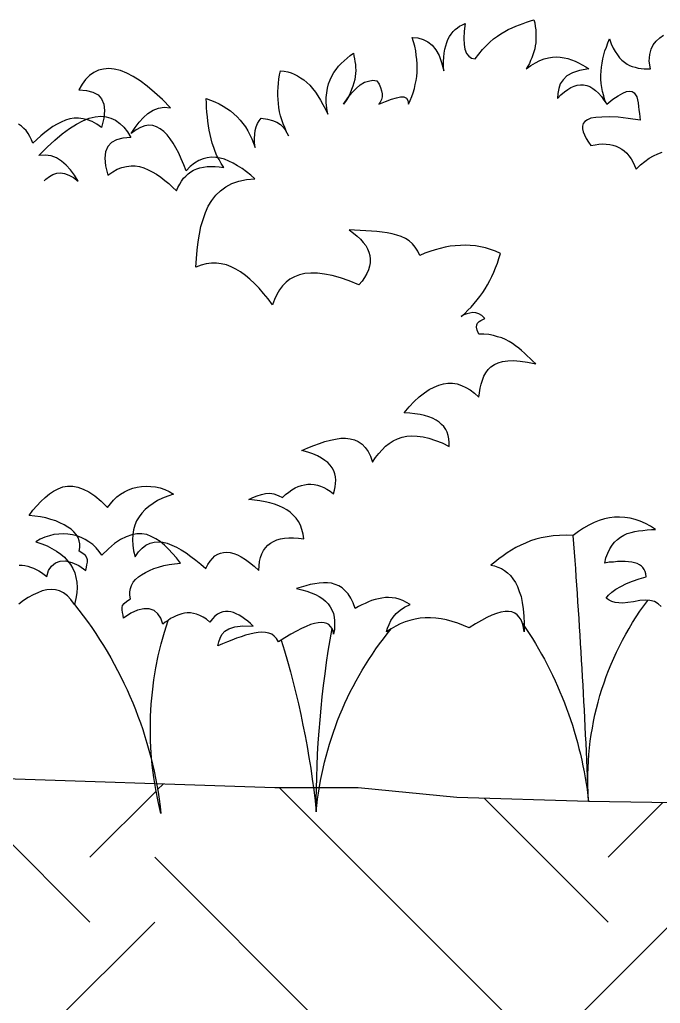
# Model space of a CAD drawing. Extents: x -24232 to 27340, y -23039 to 23489.
# Drawn here: x -17966 to -17617, y -22369 to -21832 of the extents above; entities that cross this region are included whole.
import ezdxf

# ---------------------------------------------------------------- set-up
doc = ezdxf.new("R2010")
doc.units = 0
doc.header["$LTSCALE"] = 10
doc.layers.add('0-HATCH', color=8, linetype='CONTINUOUS')
doc.layers.add('3', color=3, linetype='CONTINUOUS')

msp = doc.modelspace()

# ---------------------------------------------------------------- hatches: boundary and pattern name
at = {"layer": '0-HATCH'}
h = msp.add_hatch(dxfattribs=at)
h.set_pattern_fill('EARTH', color=256, scale=800, angle=45, style=0)
h.set_pattern_definition([(45, (5830.53, -1359.33), (3e-14, 282.8427), [200, -200]), (45, (5777.5, -1306.3), (3e-14, 282.8427), [200, -200]), (45, (5724.46, -1253.27), (3e-14, 282.8427), [200, -200]), (135, (5724.46, -1217.91), (-282.8427, 3e-14), [200, -200]), (135, (5777.5, -1164.88), (-282.8427, 3e-14), [200, -200]), (135, (5830.53, -1111.85), (-282.8427, 3e-14), [200, -200])])
h.paths.add_polyline_path([(-13068.16, -22639.61), (-13387.39, -22639.61), (-13387.39, -22239.61), (-13637.39, -22239.61), (-14387.39, -22239.61), (-14387.39, -22639.61), (-14830.76, -22639.61), (-14980.76, -22489.61), (-15794.02, -22489.61), (-15944.02, -22639.61), (-16019.56, -22639.61), (-16019.56, -22879.36), (-15938.93, -22879.36), (-15761.7, -22870.5), (-15584.46, -22852.79), (-14999.59, -22835.07), (-14840.08, -22835.07), (-14724.88, -22826.21), (-14485.61, -22835.07), (-13785.53, -22897.07), (-13555.13, -22905.93), (-13351.31, -22932.5), (-13068.16, -22932.5)])
h.paths.add_polyline_path([(-16019.56, -22639.61), (-16387.39, -22639.61), (-16387.39, -22239.61), (-16637.39, -22239.61), (-16689.11, -22239.61), (-16724, -22239.61), (-16772.32, -22240.78), (-16885.05, -22243.46), (-16911.89, -22246.15), (-16981.63, -22255.59, 0.004794), (-16982.63, -22264.65, 0.012207), (-16983.67, -22255.73), (-17000.47, -22256.88), (-17094.42, -22256.88), (-17131.01, -22256.88, 0.002551), (-17131.25, -22259.04, -0.000139), (-17131.17, -22256.88), (-17182.99, -22256.88), (-17266.2, -22262.24), (-17448.73, -22262.24), (-17655.92, -22259.04), (-17727.88, -22256.88), (-17781.56, -22251.51), (-17802.87, -22251.51, 0.018007), (-17804.55, -22264.65, 0.006955), (-17806.06, -22251.51), (-17827.19, -22251.51), (-17891.65, -22249.4, -0.018631), (-17889.28, -22265.65, -0.022253), (-17892.67, -22249.37), (-17990.93, -22246.15), (-18146.61, -22243.46), (-18184, -22232.99), (-18355.97, -22243.46), (-18471.39, -22243.46), (-18640.49, -22243.46), (-18726.38, -22246.15), (-18857.3, -22238.6), (-18927.7, -22243.46), (-18994.8, -22243.46), (-19032.38, -22251.51), (-19104.85, -22262.24), (-18393.63, -22533.93), (-18180.95, -22666.79), (-18092.33, -22693.36), (-17959.4, -22790.79), (-17853.06, -22835.07), (-17507.46, -22888.21), (-17436.56, -22888.21), (-17303.64, -22897.07), (-17011.2, -22897.07), (-16825.1, -22897.07), (-16444.05, -22852.79), (-16151.61, -22879.36), (-16071.86, -22879.36), (-16019.56, -22879.36)])

# ---------------------------------------------------------------- linework, layer by layer
at = {"layer": '3', "color": 11}
for points in [[(-17953.04, -21920.03), (-17952.14, -21919.13), (-17950.2, -21917.74), (-17948.26, -21916.63), (-17946.19, -21915.94), (-17944.11, -21915.8), (-17941.89, -21916.08), (-17939.54, -21916.91), (-17937.05, -21918.3), (-17934.42, -21920.23), (-17934.42, -21920.23), (-17936.5, -21917.05), (-17938.71, -21914.14), (-17941.06, -21911.51), (-17943.56, -21909.3), (-17946.32, -21907.5), (-17949.23, -21906.39), (-17952.41, -21905.98), (-17955.87, -21906.25), (-17955.87, -21906.25), (-17951.45, -21901.69), (-17947.15, -21897.81), (-17943.14, -21894.35), (-17939.27, -21891.44), (-17935.39, -21889.09), (-17931.93, -21887.29), (-17928.47, -21885.91), (-17925.15, -21885.08), (-17922.1, -21884.8), (-17919.2, -21885.08), (-17916.57, -21885.77), (-17914.07, -21886.88), (-17911.72, -21888.68), (-17909.51, -21890.75), (-17907.57, -21893.38), (-17905.77, -21896.43), (-17905.77, -21896.43), (-17910.06, -21896.84), (-17913.52, -21897.67), (-17916.29, -21899.19), (-17918.23, -21901.27), (-17919.47, -21904.18), (-17919.89, -21907.64), (-17919.47, -21911.93), (-17918.23, -21917.05), (-17918.23, -21917.05), (-17915.6, -21915.25), (-17913.11, -21913.73), (-17910.61, -21912.76), (-17908.12, -21912.21), (-17905.63, -21911.93), (-17903.28, -21911.93), (-17900.93, -21912.34), (-17898.57, -21913.04), (-17896.22, -21914), (-17894.01, -21915.11), (-17891.65, -21916.5), (-17889.44, -21918.02), (-17887.22, -21919.82), (-17885.01, -21921.62), (-17882.93, -21923.55), (-17880.72, -21925.63), (-17880.72, -21925.63), (-17880.03, -21923.69), (-17879.06, -21921.89), (-17878.09, -21920.23), (-17876.98, -21918.71), (-17875.74, -21917.46), (-17874.49, -21916.22), (-17872.97, -21915.25), (-17871.44, -21914.28), (-17869.78, -21913.59), (-17867.98, -21913.04), (-17866.05, -21912.62), (-17864.11, -21912.34), (-17861.89, -21912.21), (-17859.68, -21912.21), (-17857.47, -21912.48), (-17854.97, -21912.76), (-17854.97, -21912.76), (-17856.36, -21910.68), (-17857.6, -21908.47), (-17858.71, -21906.39), (-17859.68, -21904.04), (-17860.51, -21901.82), (-17861.34, -21899.47), (-17861.89, -21897.12), (-17862.45, -21894.77), (-17863, -21892.41), (-17863.42, -21890.06), (-17863.69, -21887.57), (-17863.97, -21885.08), (-17864.25, -21882.59), (-17864.39, -21880.09), (-17864.52, -21877.6), (-17864.66, -21875.11), (-17864.66, -21875.11), (-17862.17, -21875.94), (-17859.82, -21876.91), (-17857.47, -21878.02), (-17855.39, -21879.26), (-17853.31, -21880.51), (-17851.38, -21881.89), (-17849.44, -21883.42), (-17847.78, -21885.08), (-17846.12, -21886.88), (-17844.59, -21888.68), (-17843.21, -21890.61), (-17841.96, -21892.69), (-17840.86, -21894.9), (-17839.75, -21897.12), (-17838.78, -21899.47), (-17837.95, -21901.96), (-17837.95, -21901.96), (-17838.23, -21899.33), (-17838.23, -21896.98), (-17838.09, -21894.63), (-17837.81, -21892.55), (-17837.26, -21890.61), (-17836.57, -21888.81), (-17835.73, -21887.29), (-17834.63, -21885.77), (-17834.63, -21885.77), (-17831.17, -21886.32), (-17828.4, -21887.15), (-17826.05, -21888.12), (-17824.11, -21889.37), (-17822.59, -21890.75), (-17821.48, -21892.27), (-17820.51, -21893.8), (-17819.68, -21895.46), (-17819.68, -21895.46), (-17820.79, -21893.24), (-17821.76, -21891.03), (-17822.59, -21888.95), (-17823.28, -21886.74), (-17823.97, -21884.52), (-17824.52, -21882.31), (-17824.94, -21880.09), (-17825.22, -21877.88), (-17825.35, -21875.66), (-17825.49, -21873.45), (-17825.49, -21871.24), (-17825.35, -21869.02), (-17825.22, -21866.81), (-17824.94, -21864.59), (-17824.52, -21862.24), (-17823.97, -21860.02), (-17823.97, -21860.02), (-17822.03, -21860.16), (-17820.09, -21860.58), (-17818.3, -21861.13), (-17816.5, -21861.82), (-17814.7, -21862.65), (-17813.04, -21863.76), (-17811.37, -21865.01), (-17809.71, -21866.39), (-17808.05, -21867.91), (-17806.53, -21869.71), (-17805.01, -21871.65), (-17803.62, -21873.73), (-17802.24, -21875.94), (-17800.86, -21878.43), (-17799.47, -21880.92), (-17798.23, -21883.69), (-17798.23, -21883.69), (-17798.78, -21880.37), (-17799.06, -21877.33), (-17799.06, -21874.56), (-17798.78, -21871.93), (-17798.36, -21869.44), (-17797.81, -21867.08), (-17796.98, -21864.87), (-17796.01, -21862.93), (-17794.9, -21860.99), (-17793.66, -21859.19), (-17792.41, -21857.53), (-17790.89, -21856.01), (-17789.37, -21854.49), (-17787.71, -21853.1), (-17786.05, -21851.72), (-17784.25, -21850.34), (-17784.25, -21850.34), (-17783.97, -21851.86), (-17783.69, -21853.38), (-17783.42, -21854.9), (-17783.14, -21856.56), (-17783.14, -21858.09), (-17783, -21859.75), (-17783.14, -21861.41), (-17783.28, -21863.07), (-17783.55, -21864.73), (-17783.97, -21866.53), (-17784.52, -21868.33), (-17785.22, -21870.27), (-17786.05, -21872.2), (-17787.01, -21874.14), (-17788.26, -21876.22), (-17789.64, -21878.29), (-17789.64, -21878.29), (-17787.29, -21874.83), (-17785.08, -21871.93), (-17782.72, -21869.57), (-17780.51, -21867.64), (-17778.16, -21866.25), (-17775.94, -21865.56), (-17773.59, -21865.15), (-17771.37, -21865.42), (-17771.37, -21865.42), (-17770.27, -21867.36), (-17769.44, -21869.16), (-17768.88, -21870.96), (-17768.61, -21872.62), (-17768.61, -21874.14), (-17768.88, -21875.66), (-17769.58, -21877.05), (-17770.41, -21878.29), (-17770.41, -21878.29), (-17766.67, -21876.77), (-17763.49, -21875.53), (-17760.72, -21874.7), (-17758.5, -21874.28), (-17756.7, -21874.28), (-17755.32, -21874.97), (-17754.49, -21876.22), (-17754.21, -21878.29), (-17754.21, -21878.29), (-17753.24, -21876.22), (-17752.41, -21874), (-17751.58, -21871.93), (-17750.89, -21869.71), (-17750.47, -21867.5), (-17750.06, -21865.28), (-17749.64, -21863.07), (-17749.51, -21860.72), (-17749.37, -21858.5), (-17749.51, -21856.15), (-17749.64, -21853.8), (-17749.92, -21851.44), (-17750.2, -21849.09), (-17750.75, -21846.6), (-17751.44, -21844.25), (-17752.14, -21841.75), (-17752.14, -21841.75), (-17749.09, -21842.03), (-17746.18, -21842.86), (-17743.55, -21844.11), (-17741.2, -21846.05), (-17739.26, -21848.54), (-17737.46, -21851.58), (-17736.08, -21855.46), (-17734.97, -21860.02), (-17734.97, -21860.02), (-17735.11, -21857.39), (-17735.11, -21854.9), (-17734.97, -21852.55), (-17734.7, -21850.34), (-17734.28, -21848.26), (-17733.87, -21846.32), (-17733.31, -21844.52), (-17732.62, -21842.86), (-17731.79, -21841.34), (-17730.96, -21839.96), (-17729.85, -21838.57), (-17728.74, -21837.46), (-17727.5, -21836.5), (-17726.25, -21835.53), (-17724.73, -21834.83), (-17723.21, -21834.14), (-17723.21, -21834.14), (-17723.76, -21838.43), (-17723.9, -21842.31), (-17723.76, -21845.63), (-17723.35, -21848.26), (-17722.52, -21850.47), (-17721.27, -21852), (-17719.75, -21853.1), (-17717.81, -21853.52), (-17717.81, -21853.52), (-17715.73, -21850.89), (-17713.8, -21848.4), (-17711.72, -21846.32), (-17709.78, -21844.38), (-17707.71, -21842.59), (-17705.63, -21841.06), (-17703.69, -21839.82), (-17701.62, -21838.57), (-17699.68, -21837.46), (-17697.6, -21836.5), (-17695.66, -21835.66), (-17693.59, -21834.83), (-17691.65, -21834.14), (-17689.71, -21833.45), (-17687.64, -21832.76), (-17685.7, -21832.07), (-17685.7, -21832.07), (-17685.28, -21833.87), (-17685.01, -21835.8), (-17684.73, -21837.6), (-17684.59, -21839.4), (-17684.59, -21841.2), (-17684.59, -21842.86), (-17684.73, -21844.66), (-17685.01, -21846.32), (-17685.28, -21847.98), (-17685.7, -21849.64), (-17686.25, -21851.3), (-17686.81, -21852.83), (-17687.5, -21854.35), (-17688.19, -21856.01), (-17689.02, -21857.39), (-17689.99, -21858.92), (-17689.99, -21858.92), (-17687.36, -21857.12), (-17684.87, -21855.6), (-17682.52, -21854.35), (-17680.16, -21853.52), (-17677.81, -21852.97), (-17675.6, -21852.55), (-17673.38, -21852.41), (-17671.3, -21852.55), (-17669.23, -21852.83), (-17667.15, -21853.24), (-17665.21, -21853.93), (-17663.14, -21854.77), (-17661.34, -21855.6), (-17659.4, -21856.7), (-17657.46, -21857.81), (-17655.66, -21858.92), (-17655.66, -21858.92), (-17660.79, -21859.75), (-17664.66, -21861.13), (-17667.71, -21862.79), (-17669.78, -21864.87), (-17671.3, -21867.08), (-17672.13, -21869.71), (-17672.69, -21872.34), (-17672.83, -21875.11), (-17672.83, -21875.11), (-17671.03, -21873.17), (-17669.09, -21871.51), (-17667.29, -21870.13), (-17665.49, -21869.16), (-17663.69, -21868.33), (-17662.03, -21867.78), (-17660.23, -21867.64), (-17658.57, -21867.64), (-17656.91, -21868.05), (-17655.25, -21868.61), (-17653.59, -21869.57), (-17652.07, -21870.68), (-17650.54, -21872.2), (-17648.88, -21874), (-17647.5, -21875.94), (-17645.98, -21878.29), (-17645.98, -21878.29), (-17642.65, -21875.53), (-17639.75, -21873.59), (-17637.26, -21872.2), (-17635.18, -21871.37), (-17633.52, -21871.1), (-17632.13, -21871.37), (-17631.03, -21871.93), (-17630.2, -21873.04), (-17629.5, -21874.28), (-17629.09, -21875.8), (-17628.81, -21877.46), (-17628.54, -21879.4), (-17628.4, -21881.34), (-17628.12, -21883.28), (-17627.98, -21885.08), (-17627.71, -21886.88), (-17627.71, -21886.88), (-17634.21, -21886.05), (-17639.75, -21885.35), (-17644.59, -21885.08), (-17648.61, -21885.22), (-17651.93, -21885.49), (-17654.56, -21885.91), (-17656.49, -21886.74), (-17657.88, -21887.71), (-17658.85, -21888.81), (-17659.26, -21890.2), (-17659.26, -21891.72), (-17658.85, -21893.38), (-17658.16, -21895.04), (-17657.19, -21896.98), (-17655.94, -21898.92), (-17654.56, -21900.86), (-17654.56, -21900.86), (-17652.34, -21900.44), (-17650.27, -21900.03), (-17648.19, -21899.89), (-17646.25, -21900.03), (-17644.31, -21900.16), (-17642.65, -21900.58), (-17640.85, -21901.13), (-17639.33, -21901.82), (-17637.81, -21902.79), (-17636.43, -21903.76), (-17635.04, -21905.01), (-17633.93, -21906.39), (-17632.69, -21908.05), (-17631.72, -21909.71), (-17630.75, -21911.65), (-17629.92, -21913.73), (-17629.92, -21913.73), (-17627.57, -21911.37), (-17625.21, -21909.44), (-17622.86, -21907.78), (-17620.51, -21906.39), (-17618.16, -21905.28), (-17615.8, -21904.45)], [(-17645.98, -21878.29), (-17645.98, -21878.29), (-17646.94, -21875.94), (-17647.64, -21873.73), (-17648.19, -21871.37), (-17648.61, -21869.16), (-17649.02, -21866.95), (-17649.16, -21864.59), (-17649.16, -21862.38), (-17649.02, -21860.16), (-17648.88, -21857.95), (-17648.47, -21855.73), (-17648.05, -21853.52), (-17647.5, -21851.3), (-17646.94, -21849.09), (-17646.11, -21847.01), (-17645.28, -21844.8), (-17644.45, -21842.59), (-17644.45, -21842.59), (-17643.48, -21845.21), (-17642.52, -21847.57), (-17641.41, -21849.51), (-17640.16, -21851.3), (-17638.92, -21852.97), (-17637.67, -21854.21), (-17636.29, -21855.32), (-17634.9, -21856.29), (-17633.52, -21857.12), (-17632, -21857.67), (-17630.47, -21858.09), (-17628.81, -21858.5), (-17627.15, -21858.78), (-17625.49, -21858.92), (-17623.83, -21858.92), (-17622.17, -21858.92), (-17622.17, -21858.92), (-17622.72, -21854.77), (-17622.45, -21851.17), (-17621.75, -21848.26), (-17620.65, -21845.77), (-17618.99, -21843.83), (-17617.05, -21842.03), (-17614.97, -21840.51)], [(-17966.68, -22130.04), (-17965.02, -22130.04), (-17963.5, -22130.18), (-17961.98, -22130.45), (-17960.46, -22131.01), (-17958.93, -22131.56), (-17957.41, -22132.25), (-17955.89, -22133.08), (-17954.5, -22134.05), (-17952.98, -22135.02), (-17951.6, -22136.13), (-17951.6, -22136.13), (-17950.63, -22132.94), (-17948.97, -22130.45), (-17946.89, -22128.65), (-17944.26, -22127.82), (-17941.36, -22127.69), (-17937.9, -22128.52), (-17934.16, -22130.18), (-17930.28, -22132.81), (-17930.28, -22132.81), (-17930.01, -22131.15), (-17929.73, -22129.76), (-17929.45, -22128.38), (-17929.45, -22127.13), (-17929.73, -22125.89), (-17930.56, -22124.78), (-17931.94, -22123.53), (-17934.02, -22122.29), (-17934.02, -22122.29), (-17933.6, -22120.35), (-17933.6, -22118.41), (-17934.02, -22116.61), (-17934.57, -22114.95), (-17935.54, -22113.29), (-17936.79, -22111.77), (-17938.31, -22110.38), (-17940.11, -22109.14), (-17942.19, -22107.89), (-17944.4, -22106.79), (-17946.75, -22105.82), (-17949.38, -22104.99), (-17952.15, -22104.16), (-17955.06, -22103.6), (-17958.1, -22103.19), (-17961.29, -22102.77), (-17961.29, -22102.77), (-17959.21, -22100), (-17957, -22097.51), (-17954.78, -22095.16), (-17952.57, -22092.94), (-17950.21, -22091.01), (-17947.86, -22089.48), (-17945.37, -22088.24), (-17942.88, -22087.27), (-17940.25, -22086.85), (-17937.48, -22086.85), (-17934.71, -22087.41), (-17931.67, -22088.38), (-17928.62, -22089.9), (-17925.3, -22092.11), (-17921.98, -22095.02), (-17918.38, -22098.48), (-17918.38, -22098.48), (-17916.86, -22096.4), (-17915.2, -22094.47), (-17913.4, -22092.67), (-17911.32, -22091.15), (-17909.24, -22089.9), (-17907.03, -22088.79), (-17904.68, -22087.96), (-17902.32, -22087.41), (-17899.83, -22086.99), (-17897.34, -22086.85), (-17894.85, -22086.99), (-17892.22, -22087.27), (-17889.73, -22087.82), (-17887.24, -22088.65), (-17884.75, -22089.76), (-17882.39, -22091.15), (-17882.39, -22091.15), (-17885.58, -22092.25), (-17888.48, -22093.36), (-17891.11, -22094.74), (-17893.6, -22096.27), (-17895.96, -22097.93), (-17897.89, -22099.59), (-17899.69, -22101.53), (-17901.22, -22103.6), (-17902.6, -22105.82), (-17903.57, -22108.17), (-17904.26, -22110.66), (-17904.68, -22113.29), (-17904.82, -22116.06), (-17904.68, -22118.97), (-17904.26, -22122.15), (-17903.43, -22125.33), (-17903.43, -22125.33), (-17901.49, -22122.7), (-17899.56, -22120.63), (-17897.48, -22119.1), (-17895.27, -22118), (-17893.05, -22117.44), (-17890.7, -22117.17), (-17888.34, -22117.44), (-17885.85, -22118), (-17883.36, -22118.97), (-17880.87, -22120.07), (-17878.24, -22121.6), (-17875.61, -22123.26), (-17872.98, -22125.19), (-17870.21, -22127.27), (-17867.58, -22129.48), (-17864.82, -22131.84), (-17864.82, -22131.84), (-17863.71, -22129.62), (-17862.46, -22127.82), (-17861.22, -22126.3), (-17859.83, -22124.92), (-17858.31, -22123.95), (-17856.79, -22123.39), (-17855.13, -22122.98), (-17853.33, -22122.84), (-17851.53, -22123.12), (-17849.59, -22123.53), (-17847.51, -22124.36), (-17845.44, -22125.47), (-17843.22, -22126.85), (-17840.87, -22128.52), (-17838.38, -22130.59), (-17835.89, -22132.81), (-17835.89, -22132.81), (-17835.75, -22130.31), (-17835.47, -22127.96), (-17834.92, -22125.75), (-17834.23, -22123.81), (-17833.26, -22122.01), (-17832.29, -22120.49), (-17831.04, -22119.1), (-17829.52, -22118), (-17827.86, -22117.03), (-17826.06, -22116.2), (-17824.12, -22115.64), (-17821.91, -22115.23), (-17819.56, -22115.09), (-17816.93, -22115.09), (-17814.16, -22115.23), (-17811.25, -22115.64), (-17811.25, -22115.64), (-17811.67, -22113.01), (-17812.36, -22110.52), (-17813.19, -22108.17), (-17814.3, -22106.09), (-17815.54, -22104.29), (-17817.06, -22102.63), (-17818.72, -22101.11), (-17820.66, -22099.73), (-17822.6, -22098.62), (-17824.95, -22097.65), (-17827.31, -22096.68), (-17829.8, -22095.99), (-17832.43, -22095.3), (-17835.33, -22094.88), (-17838.24, -22094.47), (-17841.29, -22094.19), (-17841.29, -22094.19), (-17839.07, -22093.08), (-17836.86, -22092.11), (-17834.5, -22091.42), (-17832.29, -22090.87), (-17829.94, -22090.73), (-17827.72, -22091.01), (-17825.37, -22091.84), (-17823.02, -22093.08), (-17823.02, -22093.08), (-17821.35, -22091.42), (-17819.56, -22090.04), (-17817.89, -22088.79), (-17816.09, -22087.82), (-17814.43, -22086.99), (-17812.63, -22086.44), (-17810.97, -22086.02), (-17809.17, -22085.75), (-17807.51, -22085.75), (-17805.71, -22085.89), (-17803.91, -22086.3), (-17802.25, -22086.85), (-17800.45, -22087.55), (-17798.66, -22088.52), (-17796.99, -22089.62), (-17795.2, -22091.01), (-17795.2, -22091.01), (-17794.64, -22089.07), (-17794.23, -22087.13), (-17793.95, -22085.33), (-17793.81, -22083.53), (-17793.95, -22081.73), (-17794.36, -22080.07), (-17794.92, -22078.41), (-17795.75, -22076.89), (-17796.86, -22075.37), (-17798.24, -22073.98), (-17799.76, -22072.74), (-17801.7, -22071.49), (-17803.91, -22070.25), (-17806.41, -22069.14), (-17809.17, -22068.17), (-17812.36, -22067.34), (-17812.36, -22067.34), (-17809.17, -22065.95), (-17805.85, -22064.57), (-17802.81, -22063.46), (-17799.76, -22062.49), (-17796.72, -22061.66), (-17793.95, -22061.11), (-17791.18, -22060.69), (-17788.55, -22060.69), (-17786.06, -22060.97), (-17783.71, -22061.53), (-17781.63, -22062.49), (-17779.55, -22063.88), (-17777.76, -22065.68), (-17776.23, -22067.89), (-17774.85, -22070.52), (-17773.74, -22073.71), (-17773.74, -22073.71), (-17772.22, -22071.21), (-17770.42, -22069), (-17768.62, -22066.92), (-17766.68, -22064.99), (-17764.75, -22063.46), (-17762.53, -22062.08), (-17760.18, -22060.97), (-17757.69, -22060.14), (-17755.06, -22059.59), (-17752.29, -22059.31), (-17749.38, -22059.45), (-17746.2, -22059.86), (-17743.01, -22060.69), (-17739.42, -22061.8), (-17735.82, -22063.19), (-17731.94, -22065.12), (-17731.94, -22065.12), (-17731.94, -22063.05), (-17732.08, -22060.97), (-17732.5, -22059.17), (-17733.05, -22057.37), (-17733.88, -22055.85), (-17734.85, -22054.33), (-17736.09, -22053.08), (-17737.48, -22051.84), (-17739.14, -22050.73), (-17741.08, -22049.76), (-17743.15, -22048.93), (-17745.37, -22048.24), (-17747.86, -22047.68), (-17750.63, -22047.27), (-17753.53, -22046.99), (-17756.58, -22046.85), (-17756.58, -22046.85), (-17753.81, -22043.53), (-17751.04, -22040.63), (-17748.27, -22038.13), (-17745.51, -22035.92), (-17742.88, -22034.12), (-17740.25, -22032.74), (-17737.62, -22031.63), (-17735.13, -22030.94), (-17732.63, -22030.52), (-17730.14, -22030.66), (-17727.65, -22030.94), (-17725.16, -22031.77), (-17722.81, -22032.87), (-17720.45, -22034.26), (-17718.1, -22036.06), (-17715.75, -22038.27), (-17715.75, -22038.27), (-17715.47, -22035.78), (-17715.06, -22033.29), (-17714.5, -22031.08), (-17713.81, -22028.86), (-17712.98, -22026.78), (-17712.01, -22024.85), (-17710.77, -22023.19), (-17709.24, -22021.66), (-17707.31, -22020.42), (-17705.23, -22019.45), (-17702.88, -22018.76), (-17699.97, -22018.34), (-17696.79, -22018.2), (-17693.19, -22018.48), (-17689.17, -22019.03), (-17684.74, -22020), (-17684.74, -22020), (-17686.27, -22018.48), (-17687.79, -22017.1), (-17689.31, -22015.57), (-17690.83, -22014.19), (-17692.5, -22012.81), (-17694.02, -22011.42), (-17695.68, -22010.18), (-17697.48, -22008.93), (-17699.28, -22007.82), (-17701.22, -22006.72), (-17703.29, -22005.88), (-17705.51, -22005.19), (-17707.86, -22004.5), (-17710.35, -22004.09), (-17712.98, -22003.81), (-17715.75, -22003.81), (-17715.75, -22003.81), (-17716.72, -22001.59), (-17716.99, -21999.93), (-17716.86, -21998.69), (-17716.44, -21997.72), (-17715.61, -21996.89), (-17714.64, -21996.33), (-17713.53, -21995.78), (-17712.56, -21995.23), (-17712.56, -21995.23), (-17714.23, -21993.7), (-17715.75, -21992.74), (-17717.41, -21992.18), (-17719.07, -21992.04), (-17720.73, -21992.32), (-17722.25, -21992.74), (-17723.91, -21993.29), (-17725.44, -21994.12), (-17725.44, -21994.12), (-17723.5, -21992.46), (-17721.7, -21990.66), (-17719.9, -21989), (-17718.24, -21987.06), (-17716.72, -21985.12), (-17715.19, -21983.19), (-17713.67, -21981.11), (-17712.29, -21979.03), (-17711.04, -21976.82), (-17709.8, -21974.6), (-17708.69, -21972.25), (-17707.58, -21969.9), (-17706.61, -21967.55), (-17705.64, -21965.05), (-17704.81, -21962.42), (-17703.98, -21959.79), (-17703.98, -21959.79), (-17706.75, -21958.55), (-17709.38, -21957.58), (-17712.15, -21956.75), (-17714.92, -21956.2), (-17717.69, -21955.64), (-17720.45, -21955.37), (-17723.08, -21955.23), (-17725.85, -21955.37), (-17728.62, -21955.5), (-17731.39, -21955.78), (-17734.16, -21956.33), (-17736.92, -21957.03), (-17739.69, -21957.72), (-17742.46, -21958.69), (-17745.23, -21959.66), (-17748, -21960.9), (-17748, -21960.9), (-17749.1, -21958.41), (-17750.49, -21956.33), (-17752.01, -21954.53), (-17753.81, -21952.87), (-17755.89, -21951.63), (-17758.1, -21950.52), (-17760.59, -21949.69), (-17763.08, -21949), (-17765.85, -21948.44), (-17768.62, -21948.03), (-17771.53, -21947.75), (-17774.43, -21947.48), (-17777.48, -21947.34), (-17780.52, -21947.2), (-17783.57, -21947.06), (-17786.61, -21946.92), (-17786.61, -21946.92), (-17784.26, -21948.58), (-17782.18, -21950.24), (-17780.39, -21951.91), (-17778.86, -21953.7), (-17777.48, -21955.37), (-17776.51, -21957.16), (-17775.82, -21959.1), (-17775.26, -21960.9), (-17775.13, -21962.84), (-17775.13, -21964.78), (-17775.54, -21966.71), (-17776.09, -21968.65), (-17776.93, -21970.73), (-17778.17, -21972.8), (-17779.55, -21974.88), (-17781.22, -21976.96), (-17781.22, -21976.96), (-17786.48, -21974.74), (-17791.32, -21973.08), (-17795.89, -21971.84), (-17800.04, -21971.01), (-17803.91, -21970.59), (-17807.51, -21970.45), (-17810.7, -21970.73), (-17813.74, -21971.42), (-17816.37, -21972.53), (-17818.86, -21973.77), (-17820.94, -21975.43), (-17822.88, -21977.37), (-17824.54, -21979.59), (-17826.06, -21982.08), (-17827.31, -21984.85), (-17828.41, -21987.75), (-17828.41, -21987.75), (-17830.77, -21984.57), (-17833.26, -21981.52), (-17835.75, -21978.76), (-17838.24, -21976.13), (-17840.73, -21973.77), (-17843.22, -21971.7), (-17845.85, -21969.76), (-17848.34, -21968.24), (-17850.97, -21966.99), (-17853.6, -21966.02), (-17856.37, -21965.33), (-17859, -21965.05), (-17861.77, -21965.05), (-17864.54, -21965.47), (-17867.31, -21966.16), (-17870.21, -21967.27), (-17870.21, -21967.27), (-17869.94, -21962.56), (-17869.52, -21958), (-17868.97, -21953.43), (-17868.28, -21949.14), (-17867.44, -21944.98), (-17866.34, -21941.11), (-17864.95, -21937.37), (-17863.43, -21933.91), (-17861.49, -21930.87), (-17859.28, -21927.96), (-17856.79, -21925.47), (-17853.88, -21923.39), (-17850.56, -21921.59), (-17846.82, -21920.21), (-17842.67, -21919.38), (-17837.96, -21918.96), (-17837.96, -21918.96), (-17840.32, -21917.03), (-17842.67, -21915.09), (-17845.02, -21913.43), (-17847.51, -21911.9), (-17849.87, -21910.52), (-17852.22, -21909.27), (-17854.57, -21908.31), (-17856.93, -21907.61), (-17859.28, -21907.34), (-17861.63, -21907.2), (-17863.98, -21907.48), (-17866.34, -21908.03), (-17868.69, -21909), (-17871.04, -21910.52), (-17873.26, -21912.32), (-17875.61, -21914.67), (-17875.61, -21914.67), (-17876.86, -21911.35), (-17878.24, -21908.03), (-17879.62, -21904.98), (-17881.15, -21902.08), (-17882.67, -21899.45), (-17884.33, -21897.09), (-17885.99, -21894.88), (-17887.79, -21893.08), (-17889.73, -21891.7), (-17891.67, -21890.59), (-17893.74, -21889.9), (-17895.82, -21889.76), (-17898.03, -21890.04), (-17900.39, -21890.87), (-17902.88, -21892.25), (-17905.51, -21894.19), (-17905.51, -21894.19), (-17903.43, -21891), (-17901.22, -21888.1), (-17898.86, -21885.47), (-17896.37, -21883.25), (-17893.6, -21881.45), (-17890.7, -21880.35), (-17887.51, -21879.93), (-17884.05, -21880.21), (-17884.05, -21880.21), (-17888.48, -21875.64), (-17892.77, -21871.77), (-17896.79, -21868.31), (-17900.66, -21865.4), (-17904.54, -21863.05), (-17908, -21861.25), (-17911.46, -21859.86), (-17914.78, -21859.03), (-17917.83, -21858.76), (-17920.73, -21859.03), (-17923.36, -21859.72), (-17925.85, -21860.83), (-17928.21, -21862.63), (-17930.42, -21864.71), (-17932.36, -21867.34), (-17934.16, -21870.38), (-17934.16, -21870.38), (-17929.87, -21870.8), (-17926.41, -21871.63), (-17923.64, -21873.15), (-17921.7, -21875.23), (-17920.46, -21878.13), (-17920.04, -21881.59), (-17920.46, -21885.88), (-17921.7, -21891), (-17921.7, -21891), (-17924.33, -21889.21), (-17926.82, -21887.68), (-17929.31, -21886.71), (-17931.81, -21886.16), (-17934.3, -21885.88), (-17936.65, -21885.88), (-17939, -21886.3), (-17941.36, -21886.99), (-17943.71, -21887.96), (-17945.92, -21889.07), (-17948.28, -21890.45), (-17950.49, -21891.97), (-17952.71, -21893.77), (-17954.92, -21895.57), (-17957, -21897.51), (-17959.21, -21899.59), (-17959.21, -21899.59), (-17959.9, -21897.65), (-17960.87, -21895.85), (-17961.84, -21894.19), (-17962.95, -21892.67), (-17964.19, -21891.42), (-17965.44, -21890.17), (-17966.96, -21889.21)], [(-17616.22, -22152.62), (-17617.88, -22151.1), (-17619.95, -22149.85), (-17622.45, -22149.3), (-17625.08, -22149.02), (-17627.98, -22149.3), (-17627.98, -22149.3), (-17631.44, -22149.99), (-17634.49, -22150.41), (-17637.12, -22150.68), (-17639.33, -22150.55), (-17641.41, -22150.27), (-17643.21, -22149.85), (-17644.73, -22149.02), (-17646.25, -22148.05), (-17646.25, -22148.05), (-17645.01, -22146.39), (-17643.21, -22144.73), (-17640.99, -22143.07), (-17638.22, -22141.55), (-17635.18, -22140.03), (-17631.86, -22138.64), (-17628.26, -22137.4), (-17624.52, -22136.29), (-17624.52, -22136.29), (-17624.66, -22134.77), (-17624.94, -22133.52), (-17625.49, -22132.28), (-17626.18, -22131.31), (-17627.01, -22130.48), (-17628.12, -22129.78), (-17629.37, -22129.09), (-17630.75, -22128.68), (-17632.27, -22128.26), (-17634.07, -22128.12), (-17635.87, -22127.99), (-17637.95, -22127.99), (-17640.02, -22127.99), (-17642.24, -22128.26), (-17644.59, -22128.4), (-17647.08, -22128.82), (-17647.08, -22128.82), (-17646.39, -22125.91), (-17645.42, -22123.42), (-17644.31, -22121.07), (-17643.07, -22119.13), (-17641.68, -22117.47), (-17640.16, -22115.94), (-17638.5, -22114.7), (-17636.7, -22113.59), (-17634.76, -22112.76), (-17632.69, -22112.07), (-17630.61, -22111.51), (-17628.54, -22111.24), (-17626.32, -22110.96), (-17623.97, -22110.68), (-17621.62, -22110.55), (-17619.26, -22110.55), (-17619.26, -22110.55), (-17622.03, -22108.75), (-17624.8, -22107.22), (-17627.71, -22105.98), (-17630.47, -22105.01), (-17633.24, -22104.32), (-17636.01, -22103.9), (-17638.92, -22103.76), (-17641.68, -22103.76), (-17644.45, -22104.18), (-17647.22, -22104.73), (-17650.13, -22105.56), (-17652.9, -22106.67), (-17655.66, -22108.05), (-17658.57, -22109.72), (-17661.34, -22111.51), (-17664.25, -22113.73), (-17664.25, -22113.73), (-17668.12, -22113.59), (-17671.72, -22113.73), (-17675.18, -22114.01), (-17678.5, -22114.42), (-17681.69, -22115.11), (-17684.73, -22115.81), (-17687.64, -22116.77), (-17690.27, -22117.88), (-17692.9, -22119.13), (-17695.53, -22120.37), (-17697.88, -22121.76), (-17700.37, -22123.28), (-17702.58, -22124.94), (-17704.8, -22126.46), (-17707.01, -22128.26), (-17709.23, -22129.92), (-17709.23, -22129.92), (-17707.15, -22130.34), (-17705.35, -22131.03), (-17703.42, -22131.86), (-17701.75, -22132.83), (-17700.09, -22134.21), (-17698.57, -22135.6), (-17697.19, -22137.4), (-17695.8, -22139.47), (-17694.7, -22141.69), (-17693.73, -22144.32), (-17692.76, -22147.09), (-17692.07, -22150.41), (-17691.51, -22153.87), (-17691.24, -22157.74), (-17690.96, -22161.9), (-17690.96, -22166.46), (-17690.96, -22166.46), (-17691.37, -22163.97), (-17691.93, -22161.76), (-17692.76, -22159.82), (-17693.73, -22158.3), (-17694.83, -22157.05), (-17696.22, -22156.22), (-17697.74, -22155.53), (-17699.54, -22155.25), (-17701.48, -22155.25), (-17703.69, -22155.67), (-17706.05, -22156.36), (-17708.67, -22157.33), (-17711.44, -22158.57), (-17714.35, -22160.1), (-17717.53, -22162.03), (-17720.99, -22164.25), (-17720.99, -22164.25), (-17724.18, -22162.86), (-17727.22, -22161.62), (-17730.41, -22160.65), (-17733.45, -22159.82), (-17736.36, -22159.27), (-17739.26, -22158.85), (-17742.17, -22158.71), (-17745.08, -22158.71), (-17747.84, -22158.99), (-17750.61, -22159.4), (-17753.38, -22160.1), (-17756.01, -22160.93), (-17758.64, -22162.03), (-17761.13, -22163.28), (-17763.62, -22164.8), (-17766.11, -22166.46), (-17766.11, -22166.46), (-17765.56, -22164.39), (-17764.73, -22162.31), (-17763.76, -22160.23), (-17762.52, -22158.3), (-17760.86, -22156.36), (-17758.78, -22154.56), (-17756.29, -22152.9), (-17753.24, -22151.38), (-17753.24, -22151.38), (-17755.32, -22150.27), (-17757.26, -22149.3), (-17759.19, -22148.61), (-17761.13, -22148.05), (-17763.07, -22147.78), (-17765.01, -22147.64), (-17766.81, -22147.64), (-17768.74, -22147.92), (-17770.54, -22148.33), (-17772.34, -22148.75), (-17774.28, -22149.3), (-17776.08, -22149.99), (-17777.88, -22150.82), (-17779.68, -22151.65), (-17781.48, -22152.62), (-17783.28, -22153.59), (-17783.28, -22153.59), (-17784.38, -22150.55), (-17785.63, -22147.92), (-17787.15, -22145.7), (-17788.68, -22143.9), (-17790.34, -22142.38), (-17792.27, -22141.27), (-17794.21, -22140.44), (-17796.15, -22139.89), (-17798.36, -22139.61), (-17800.58, -22139.61), (-17802.93, -22139.75), (-17805.28, -22140.17), (-17807.78, -22140.58), (-17810.27, -22141.27), (-17812.76, -22141.96), (-17815.39, -22142.8), (-17815.39, -22142.8), (-17812.48, -22143.49), (-17809.71, -22144.18), (-17807.22, -22145.01), (-17804.87, -22145.98), (-17802.93, -22147.09), (-17800.99, -22148.33), (-17799.47, -22149.72), (-17798.09, -22151.1), (-17796.84, -22152.76), (-17796.01, -22154.42), (-17795.18, -22156.36), (-17794.77, -22158.3), (-17794.49, -22160.37), (-17794.49, -22162.59), (-17794.63, -22165.08), (-17795.04, -22167.57), (-17795.04, -22167.57), (-17795.32, -22165.91), (-17795.87, -22164.53), (-17796.7, -22163.42), (-17797.67, -22162.45), (-17798.78, -22161.76), (-17800.16, -22161.48), (-17801.69, -22161.34), (-17803.49, -22161.48), (-17805.42, -22161.9), (-17807.64, -22162.45), (-17809.99, -22163.42), (-17812.62, -22164.53), (-17815.39, -22166.05), (-17818.43, -22167.71), (-17821.62, -22169.65), (-17825.08, -22171.86), (-17825.08, -22171.86), (-17826.18, -22170.06), (-17827.43, -22168.82), (-17828.81, -22167.71), (-17830.48, -22167.02), (-17832.27, -22166.74), (-17834.21, -22166.6), (-17836.29, -22166.74), (-17838.36, -22167.02), (-17840.72, -22167.57), (-17843.07, -22168.26), (-17845.42, -22169.09), (-17848.05, -22169.92), (-17850.54, -22170.89), (-17853.04, -22171.86), (-17855.67, -22172.97), (-17858.3, -22173.94), (-17858.3, -22173.94), (-17857.74, -22171.86), (-17857.05, -22169.79), (-17856.08, -22167.85), (-17854.42, -22166.05), (-17852.21, -22164.66), (-17848.88, -22163.7), (-17844.59, -22163.14), (-17838.92, -22163.28), (-17838.92, -22163.28), (-17840.44, -22161.9), (-17841.96, -22160.51), (-17843.62, -22159.27), (-17845.15, -22158.16), (-17846.67, -22157.33), (-17848.19, -22156.5), (-17849.71, -22155.81), (-17851.1, -22155.39), (-17852.62, -22155.25), (-17854.14, -22155.25), (-17855.53, -22155.53), (-17857.05, -22155.94), (-17858.43, -22156.77), (-17859.82, -22157.88), (-17861.2, -22159.27), (-17862.59, -22161.07), (-17862.59, -22161.07), (-17864.52, -22159.54), (-17866.32, -22158.44), (-17868.12, -22157.47), (-17869.92, -22156.77), (-17871.58, -22156.36), (-17873.24, -22156.08), (-17874.9, -22156.08), (-17876.43, -22156.22), (-17877.95, -22156.5), (-17879.47, -22157.05), (-17880.99, -22157.61), (-17882.52, -22158.3), (-17884.04, -22159.13), (-17885.42, -22160.1), (-17886.95, -22161.07), (-17888.33, -22162.17), (-17888.33, -22162.17), (-17889.3, -22158.99), (-17890.96, -22156.5), (-17893.04, -22154.7), (-17895.67, -22153.87), (-17898.57, -22153.73), (-17902.03, -22154.56), (-17905.77, -22156.22), (-17909.65, -22158.85), (-17909.65, -22158.85), (-17909.92, -22157.19), (-17910.2, -22155.81), (-17910.48, -22154.42), (-17910.48, -22153.18), (-17910.2, -22151.93), (-17909.37, -22150.82), (-17907.98, -22149.58), (-17905.91, -22148.33), (-17905.91, -22148.33), (-17906.32, -22146.39), (-17906.32, -22144.46), (-17905.91, -22142.66), (-17905.35, -22141), (-17904.39, -22139.34), (-17903.14, -22137.81), (-17901.62, -22136.43), (-17899.82, -22135.18), (-17897.74, -22133.94), (-17895.53, -22132.83), (-17893.17, -22131.86), (-17890.55, -22131.03), (-17887.78, -22130.2), (-17884.87, -22129.65), (-17881.83, -22129.23), (-17878.64, -22128.82), (-17878.64, -22128.82), (-17880.72, -22126.05), (-17882.93, -22123.56), (-17885.15, -22121.2), (-17887.36, -22118.99), (-17889.71, -22117.05), (-17892.07, -22115.53), (-17894.56, -22114.28), (-17897.05, -22113.31), (-17899.68, -22112.9), (-17902.45, -22112.9), (-17905.22, -22113.45), (-17908.26, -22114.42), (-17911.31, -22115.94), (-17914.63, -22118.16), (-17917.95, -22121.07), (-17921.55, -22124.53), (-17921.55, -22124.53), (-17923.07, -22122.45), (-17924.73, -22120.51), (-17926.53, -22118.71), (-17928.61, -22117.19), (-17930.68, -22115.94), (-17932.9, -22114.84), (-17935.25, -22114.01), (-17937.6, -22113.45), (-17940.1, -22113.04), (-17942.59, -22112.9), (-17945.08, -22113.04), (-17947.71, -22113.31), (-17950.2, -22113.87), (-17952.69, -22114.7), (-17955.18, -22115.81), (-17957.54, -22117.19), (-17957.54, -22117.19), (-17954.35, -22118.3), (-17951.45, -22119.4), (-17948.82, -22120.79), (-17946.32, -22122.31), (-17943.97, -22123.97), (-17942.03, -22125.63), (-17940.23, -22127.57), (-17938.71, -22129.65), (-17937.33, -22131.86), (-17936.36, -22134.21), (-17935.67, -22136.71), (-17935.25, -22139.34), (-17935.11, -22142.1), (-17935.25, -22145.01), (-17935.67, -22148.19), (-17936.5, -22151.38), (-17936.5, -22151.38), (-17938.43, -22148.75), (-17940.37, -22146.67), (-17942.45, -22145.15), (-17944.66, -22144.04), (-17946.88, -22143.49), (-17949.23, -22143.21), (-17951.58, -22143.49), (-17954.08, -22144.04), (-17956.57, -22145.01), (-17959.06, -22146.12), (-17961.69, -22147.64), (-17964.32, -22149.3), (-17966.95, -22151.24)]]:
    msp.add_lwpolyline(points, dxfattribs=at)
at = {"layer": '3'}
for points in [[(-17691.93, -22161.76, -0.123541), (-17655.92, -22259.04, 0.009356), (-17664.25, -22113.73, -1.244611)], [(-17936.5, -22151.38, -0.143083), (-17889.28, -22265.65, -0.144168), (-17885.42, -22160.1, -6.763015)], [(-17655.92, -22259.04, -0.180158), (-17623.61, -22149.18, -0.884309)], [(-17823.69, -22170.97, -0.050416), (-17804.55, -22264.65, -0.044718), (-17795.87, -22164.53, -0.973353)], [(-17804.55, -22264.65, -0.14998), (-17763.62, -22164.8, 3.279434)]]:
    msp.add_lwpolyline(points, format="xyb", dxfattribs=at)
at = {"layer": '3', "color": 5}
msp.add_lwpolyline([(-17266.2, -22262.24), (-17448.73, -22262.24), (-17655.92, -22259.04), (-17727.88, -22256.88), (-17781.56, -22251.51), (-17827.19, -22251.51), (-17990.93, -22246.15), (-18146.61, -22243.46), (-18184, -22232.99), (-18184, -22232.99), (-18355.97, -22243.46), (-18471.39, -22243.46), (-18640.49, -22243.46), (-18726.38, -22246.15), (-18857.3, -22238.6), (-18927.7, -22243.46), (-18994.8, -22243.46), (-19032.38, -22251.51), (-19104.85, -22262.24), (-19104.85, -22262.24)], dxfattribs=at)

doc.saveas('drawing.dxf')
